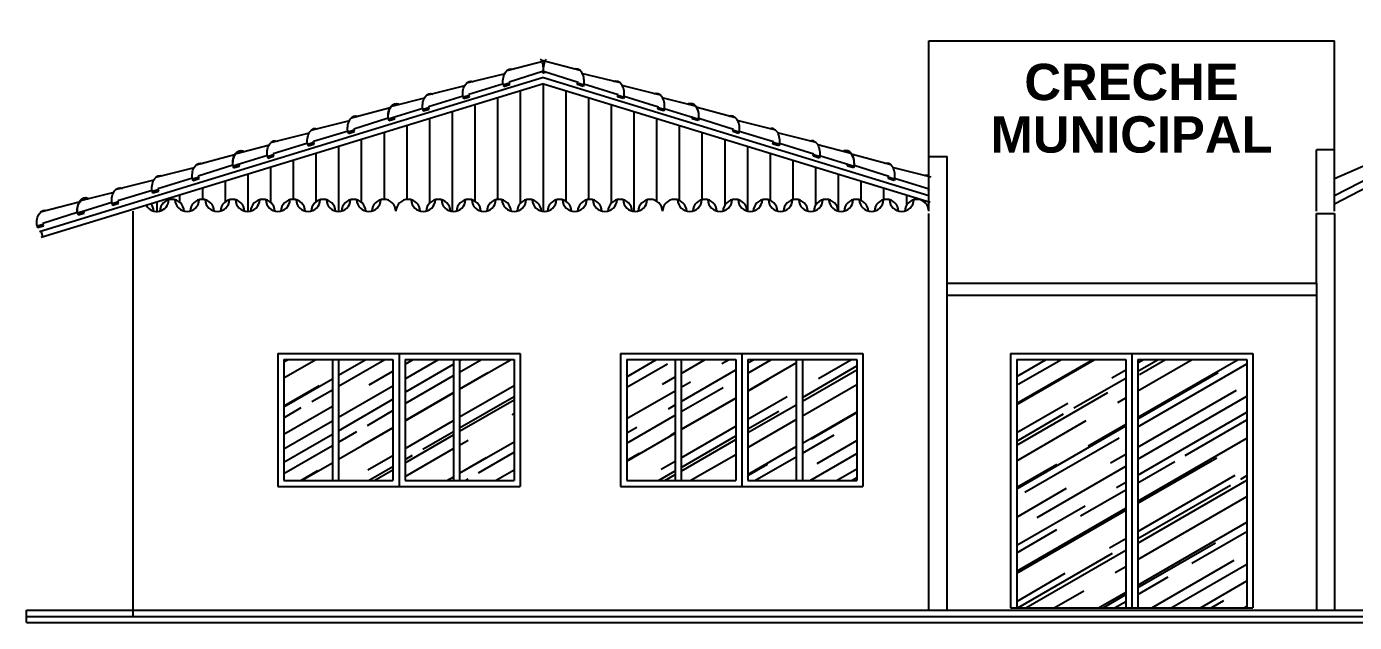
# Model space of a CAD drawing. Extents: x -194 to -47, y 46 to 98.
# Drawn here: x -170.58 to -159.62, y 47.21 to 52.12 of the extents above; entities that cross this region are included whole.
import ezdxf
from ezdxf.enums import TextEntityAlignment as Align

# ---------------------------------------------------------------- set-up
doc = ezdxf.new("R2010")
doc.units = 0
doc.header["$MEASUREMENT"] = 0
for name, color, linetype in [('ALVENARIA', 7, 'CONTINUOUS'), ('ALVENARIA2', 9, 'CONTINUOUS'), ('COBERTURA', 6, 'CONTINUOUS'), ('JAPOR', 142, 'CONTINUOUS'), ('TEXTO5', 5, 'CONTINUOUS')]:
    doc.layers.add(name, color=color, linetype=linetype)
doc.styles.add('SANSSERIFBOLD', font='sasb____.pfb')
pattern_1 = [(30, (-0.37608, -5.3556), (0.42157677, 0.5898076), [4.5, -0.6, 1.5, -0.3]), (30, (-0.10554, -5.0262), (-0.4593076, 0.1955441), [0.9, -0.099, 1.8, -0.225]), (30, (-0.37368, -5.05975), (1.25049963, 0.9540711), [2.4, -0.42, 1.2, -0.3])]

msp = doc.modelspace()

# ---------------------------------------------------------------- hatches: boundary and pattern name
at = {"layer": 'COBERTURA'}
h = msp.add_hatch(dxfattribs=at)
h.set_pattern_fill('LINE', color=256, scale=1.5, angle=90, style=0)
h.paths.add_polyline_path([(-166.329, 50.601, 0.127283), (-166.279, 50.601, -0.968607), (-166.079, 50.601, 0.127283), (-166.029, 50.601, -0.968607), (-165.829, 50.601, 0.127283), (-165.779, 50.601, -0.968607), (-165.579, 50.601, 0.127283), (-165.529, 50.601, -0.968607), (-165.329, 50.601, -0.968607), (-165.129, 50.601, 0.127283), (-165.079, 50.601, -0.968607), (-164.879, 50.601, 0.127283), (-164.829, 50.601, -0.968607), (-164.629, 50.601, 0.127283), (-164.579, 50.601, -0.968607), (-164.379, 50.601, 0.127283), (-164.329, 50.601, -0.968607), (-164.129, 50.601, 0.127283), (-164.079, 50.601, -0.968607), (-163.879, 50.601, 0.127283), (-163.829, 50.601, -0.968607), (-163.629, 50.601, 0.127283), (-163.579, 50.601, -0.968607), (-163.379, 50.601, 0.127283), (-163.329, 50.601, -0.968607), (-163.129, 50.601), (-163.129, 50.679), (-166.311, 51.653), (-169.551, 50.661, -0.165048), (-169.529, 50.601, 0.127283), (-169.479, 50.601, -0.968607), (-169.279, 50.601, 0.127283), (-169.229, 50.601, -0.968607), (-169.029, 50.601, 0.127283), (-168.979, 50.601, -0.968607), (-168.779, 50.601, 0.127283), (-168.729, 50.601, -0.968607), (-168.529, 50.601, 0.127283), (-168.479, 50.601, -0.968607), (-168.279, 50.601, 0.127283), (-168.229, 50.601, -0.968607), (-168.029, 50.601, 0.127283), (-167.979, 50.601, -0.968607), (-167.779, 50.601, 0.127283), (-167.729, 50.601, -0.968607), (-167.529, 50.601, -0.968607), (-167.329, 50.601, 0.127283), (-167.279, 50.601, -0.968607), (-167.079, 50.601, 0.127283), (-167.029, 50.601, -0.968607), (-166.829, 50.601, 0.127283), (-166.779, 50.601, -0.968607), (-166.579, 50.601, 0.127283), (-166.529, 50.601, -0.968607)])
at = {"layer": 'JAPOR'}
h = msp.add_hatch(dxfattribs=at)
h.set_pattern_fill('AR-RROOF', color=256, scale=0.3, angle=30, style=0)
h.set_pattern_definition(pattern_1)
h.paths.add_polyline_path([(-166.554, 49.377), (-167.004, 49.377), (-167.004, 48.377), (-166.554, 48.377)])
h.paths.add_polyline_path([(-167.054, 49.377), (-167.454, 49.377), (-167.454, 48.377), (-167.054, 48.377)])
h.paths.add_polyline_path([(-167.554, 49.377), (-168.004, 49.377), (-168.004, 48.377), (-167.554, 48.377)])
h.paths.add_polyline_path([(-168.054, 49.377), (-168.454, 49.377), (-168.454, 48.377), (-168.054, 48.377)])
h.paths.add_polyline_path([(-165.224, 49.377), (-165.624, 49.377), (-165.624, 48.377), (-165.224, 48.377)])
h.paths.add_polyline_path([(-165.174, 48.377), (-164.724, 48.377), (-164.724, 49.377), (-165.174, 49.377)])
h.paths.add_polyline_path([(-164.224, 49.377), (-164.624, 49.377), (-164.624, 48.377), (-164.224, 48.377)])
h.paths.add_polyline_path([(-164.174, 48.377), (-163.724, 48.377), (-163.724, 49.377), (-164.174, 49.377)])
h.paths.add_polyline_path([(-161.504, 49.377), (-162.404, 49.377), (-162.404, 47.327), (-161.504, 47.327)])
h = msp.add_hatch(dxfattribs=at)
h.set_pattern_fill('AR-RROOF', color=256, scale=0.3, angle=30, style=0)
h.set_pattern_definition(pattern_1)
h.paths.add_polyline_path([(-161.404, 47.327), (-160.504, 47.327), (-160.504, 49.377), (-161.404, 49.377)])
h.paths.add_polyline_path([(-158.929, 49.377), (-159.329, 49.377), (-159.329, 48.377), (-158.929, 48.377)])
h.paths.add_polyline_path([(-158.429, 49.377), (-158.879, 49.377), (-158.879, 48.377), (-158.429, 48.377)])
h.paths.add_polyline_path([(-158.329, 48.377), (-157.929, 48.377), (-157.929, 49.377), (-158.329, 49.377)])
h.paths.add_polyline_path([(-157.429, 49.377), (-157.879, 49.377), (-157.879, 48.377), (-157.429, 48.377)])
h.paths.add_polyline_path([(-156.314, 49.377), (-156.714, 49.377), (-156.714, 48.377), (-156.314, 48.377)])
h.paths.add_polyline_path([(-155.814, 49.377), (-156.264, 49.377), (-156.264, 48.377), (-155.814, 48.377)])
h.paths.add_polyline_path([(-155.714, 48.377), (-155.314, 48.377), (-155.314, 49.377), (-155.714, 49.377)])
h.paths.add_polyline_path([(-155.264, 48.377), (-154.814, 48.377), (-154.814, 49.377), (-155.264, 49.377)])
h.paths.add_polyline_path([(-154.294, 48.377), (-153.894, 48.377), (-153.894, 49.377), (-154.294, 49.377)])
h.paths.add_polyline_path([(-153.844, 49.377), (-153.844, 48.377), (-153.394, 48.377), (-153.394, 49.377)])
h.paths.add_polyline_path([(-153.294, 49.377), (-153.294, 48.377), (-152.894, 48.377), (-152.894, 49.377)])
h.paths.add_polyline_path([(-152.844, 49.377), (-152.844, 48.377), (-152.394, 48.377), (-152.394, 49.377)])

# ---------------------------------------------------------------- linework, layer by layer
at = {"layer": 'ALVENARIA'}
for p, q in [((-163.129, 52.006), (-159.779, 52.006)), ((-163.129, 50.601), (-163.129, 52.006)), ((-159.779, 50.601), (-159.779, 52.006)), ((-159.779, 51.106), (-159.929, 51.106)), ((-159.929, 50.601), (-159.929, 51.106)), ((-163.129, 51.053), (-162.979, 51.053)), ((-162.979, 50.548), (-162.979, 51.053)), ((-169.7, 47.256), (-169.7, 50.601)), ((-159.929, 50.58), (-159.779, 50.58))]:
    msp.add_line(p, q, dxfattribs=at)
at = {"layer": 'ALVENARIA2'}
for p, q in [((-163.129, 47.306), (-163.129, 50.58)), ((-162.979, 50.006), (-162.979, 50.601)), ((-162.979, 47.306), (-162.979, 50.58)), ((-159.929, 50.006), (-159.929, 50.58)), ((-159.779, 50.58), (-159.779, 47.306)), ((-162.979, 50.006), (-159.929, 50.006)), ((-159.929, 50.006), (-159.929, 47.306)), ((-162.979, 49.906), (-159.929, 49.906)), ((-170.579, 47.206), (-170.579, 47.306)), ((-170.579, 47.306), (-169.579, 47.306)), ((-170.579, 47.256), (-146.729, 47.256)), ((-169.579, 47.306), (-162.979, 47.306)), ((-166.079, 47.306), (-163.129, 47.306)), ((-162.979, 47.306), (-159.929, 47.306)), ((-159.929, 47.306), (-156.729, 47.306)), ((-170.579, 47.206), (-146.729, 47.206))]:
    msp.add_line(p, q, dxfattribs=at)
at = {"layer": 'COBERTURA'}
for p, q in [((-156.964, 52.124), (-159.779, 50.658)), ((-166.613, 51.761), (-166.295, 51.844)), ((-166.311, 51.757), (-166.595, 51.666)), ((-166.008, 51.761), (-166.326, 51.844)), ((-166.313, 51.756), (-166.319, 51.737)), ((-166.313, 51.756), (-166.319, 51.737)), ((-166.311, 51.756), (-166.317, 51.736)), ((-166.311, 51.756), (-166.317, 51.736)), ((-166.311, 51.757), (-166.026, 51.666)), ((-166.311, 51.756), (-166.305, 51.736)), ((-166.311, 51.756), (-166.305, 51.736)), ((-166.308, 51.756), (-166.303, 51.737)), ((-166.308, 51.756), (-166.303, 51.737)), ((-166.311, 51.705), (-170.473, 50.431)), ((-166.311, 51.653), (-170.458, 50.384)), ((-166.945, 51.659), (-166.626, 51.738)), ((-166.642, 51.651), (-166.928, 51.564)), ((-166.645, 51.65), (-166.639, 51.631)), ((-166.643, 51.651), (-166.636, 51.632)), ((-166.643, 51.651), (-166.636, 51.632)), ((-166.639, 51.631), (-166.591, 51.646)), ((-166.636, 51.632), (-166.589, 51.647)), ((-166.636, 51.632), (-166.589, 51.647)), ((-166.591, 51.646), (-166.597, 51.665)), ((-166.589, 51.647), (-166.595, 51.666)), ((-166.589, 51.647), (-166.595, 51.666)), ((-166.311, 51.705), (-163.129, 50.731)), ((-166.311, 51.653), (-163.118, 50.676)), ((-166.032, 51.647), (-166.026, 51.666)), ((-166.032, 51.647), (-166.026, 51.666)), ((-165.985, 51.632), (-166.032, 51.647)), ((-165.985, 51.632), (-166.032, 51.647)), ((-166.03, 51.646), (-166.024, 51.665)), ((-165.983, 51.631), (-166.03, 51.646)), ((-165.676, 51.659), (-165.996, 51.738)), ((-165.979, 51.651), (-165.985, 51.632)), ((-165.979, 51.651), (-165.985, 51.632)), ((-165.977, 51.65), (-165.983, 51.631)), ((-165.979, 51.651), (-165.694, 51.564)), ((-167.564, 51.467), (-167.291, 51.535)), ((-167.278, 51.557), (-166.959, 51.637)), ((-166.975, 51.55), (-167.26, 51.463)), ((-166.977, 51.549), (-166.972, 51.53)), ((-166.975, 51.549), (-166.97, 51.53)), ((-166.975, 51.549), (-166.97, 51.53)), ((-166.972, 51.53), (-166.924, 51.544)), ((-166.97, 51.53), (-166.922, 51.545)), ((-166.97, 51.53), (-166.922, 51.545)), ((-166.924, 51.544), (-166.93, 51.563)), ((-166.922, 51.545), (-166.928, 51.564)), ((-166.922, 51.545), (-166.928, 51.564)), ((-165.7, 51.545), (-165.694, 51.564)), ((-165.7, 51.545), (-165.694, 51.564)), ((-165.652, 51.53), (-165.7, 51.545)), ((-165.652, 51.53), (-165.7, 51.545)), ((-165.697, 51.544), (-165.692, 51.563)), ((-165.65, 51.53), (-165.697, 51.544)), ((-165.344, 51.557), (-165.663, 51.637)), ((-165.646, 51.549), (-165.652, 51.53)), ((-165.646, 51.549), (-165.652, 51.53)), ((-165.644, 51.549), (-165.65, 51.53)), ((-165.646, 51.55), (-165.361, 51.463)), ((-165.057, 51.467), (-165.33, 51.535)), ((-158.212, 51.542), (-159.779, 50.727)), ((-167.897, 51.372), (-167.578, 51.456)), ((-167.308, 51.448), (-167.593, 51.361)), ((-167.31, 51.447), (-167.304, 51.428)), ((-167.308, 51.448), (-167.302, 51.429)), ((-167.308, 51.448), (-167.302, 51.429)), ((-167.304, 51.428), (-167.257, 51.443)), ((-167.302, 51.429), (-167.255, 51.443)), ((-167.302, 51.429), (-167.255, 51.443)), ((-167.257, 51.443), (-167.262, 51.462)), ((-167.255, 51.443), (-167.26, 51.463)), ((-167.255, 51.443), (-167.26, 51.463)), ((-165.367, 51.443), (-165.361, 51.463)), ((-165.367, 51.443), (-165.361, 51.463)), ((-165.319, 51.429), (-165.367, 51.443)), ((-165.319, 51.429), (-165.367, 51.443)), ((-165.365, 51.443), (-165.359, 51.462)), ((-165.317, 51.428), (-165.365, 51.443)), ((-165.313, 51.448), (-165.319, 51.429)), ((-165.313, 51.448), (-165.319, 51.429)), ((-165.311, 51.447), (-165.317, 51.428)), ((-165.314, 51.448), (-165.028, 51.361)), ((-164.725, 51.372), (-165.043, 51.456)), ((-168.228, 51.27), (-167.909, 51.35)), ((-167.594, 51.368), (-167.878, 51.277)), ((-167.594, 51.367), (-167.588, 51.348)), ((-167.591, 51.367), (-167.586, 51.348)), ((-167.591, 51.367), (-167.586, 51.348)), ((-167.588, 51.348), (-167.54, 51.362)), ((-167.586, 51.348), (-167.538, 51.363)), ((-167.586, 51.348), (-167.538, 51.363)), ((-167.54, 51.362), (-167.546, 51.381)), ((-167.538, 51.363), (-167.544, 51.382)), ((-167.538, 51.363), (-167.544, 51.382)), ((-165.083, 51.363), (-165.078, 51.382)), ((-165.083, 51.363), (-165.078, 51.382)), ((-165.036, 51.348), (-165.083, 51.363)), ((-165.036, 51.348), (-165.083, 51.363)), ((-165.081, 51.362), (-165.076, 51.381)), ((-165.034, 51.348), (-165.081, 51.362)), ((-165.03, 51.367), (-165.036, 51.348)), ((-165.03, 51.367), (-165.036, 51.348)), ((-165.028, 51.367), (-165.034, 51.348)), ((-165.028, 51.368), (-164.743, 51.277)), ((-164.393, 51.27), (-164.713, 51.35)), ((-168.561, 51.168), (-168.242, 51.248)), ((-167.925, 51.262), (-168.211, 51.175)), ((-167.928, 51.261), (-167.922, 51.242)), ((-167.926, 51.262), (-167.92, 51.243)), ((-167.926, 51.262), (-167.92, 51.243)), ((-167.922, 51.242), (-167.874, 51.258)), ((-167.92, 51.243), (-167.872, 51.258)), ((-167.92, 51.243), (-167.872, 51.258)), ((-167.874, 51.258), (-167.88, 51.277)), ((-167.872, 51.258), (-167.878, 51.277)), ((-167.872, 51.258), (-167.878, 51.277)), ((-164.749, 51.258), (-164.743, 51.277)), ((-164.749, 51.258), (-164.743, 51.277)), ((-164.702, 51.243), (-164.749, 51.258)), ((-164.702, 51.243), (-164.749, 51.258)), ((-164.747, 51.258), (-164.741, 51.277)), ((-164.7, 51.242), (-164.747, 51.258)), ((-164.696, 51.262), (-164.702, 51.243)), ((-164.696, 51.262), (-164.702, 51.243)), ((-164.694, 51.261), (-164.7, 51.242)), ((-164.696, 51.262), (-164.411, 51.175)), ((-164.061, 51.168), (-164.38, 51.248)), ((-168.847, 51.078), (-168.574, 51.147)), ((-168.258, 51.161), (-168.543, 51.074)), ((-168.261, 51.16), (-168.255, 51.141)), ((-168.258, 51.161), (-168.253, 51.142)), ((-168.258, 51.161), (-168.253, 51.142)), ((-168.255, 51.141), (-168.207, 51.155)), ((-168.253, 51.142), (-168.205, 51.156)), ((-168.253, 51.142), (-168.205, 51.156)), ((-168.207, 51.155), (-168.213, 51.175)), ((-168.205, 51.156), (-168.211, 51.175)), ((-168.205, 51.156), (-168.211, 51.175)), ((-164.417, 51.156), (-164.411, 51.175)), ((-164.417, 51.156), (-164.411, 51.175)), ((-164.369, 51.142), (-164.417, 51.156)), ((-164.369, 51.142), (-164.417, 51.156)), ((-164.414, 51.155), (-164.409, 51.175)), ((-164.367, 51.141), (-164.414, 51.155)), ((-164.363, 51.161), (-164.369, 51.142)), ((-164.363, 51.161), (-164.369, 51.142)), ((-164.361, 51.16), (-164.367, 51.141)), ((-164.363, 51.161), (-164.078, 51.074)), ((-163.774, 51.078), (-164.047, 51.147)), ((-169.18, 50.983), (-168.862, 51.067)), ((-168.591, 51.059), (-168.876, 50.972)), ((-168.823, 50.973), (-168.829, 50.993)), ((-168.821, 50.974), (-168.827, 50.993)), ((-168.821, 50.974), (-168.827, 50.993)), ((-168.593, 51.059), (-168.587, 51.039)), ((-168.591, 51.059), (-168.585, 51.04)), ((-168.591, 51.059), (-168.585, 51.04)), ((-168.587, 51.039), (-168.54, 51.054)), ((-168.585, 51.04), (-168.538, 51.055)), ((-168.585, 51.04), (-168.538, 51.055)), ((-168.54, 51.054), (-168.546, 51.073)), ((-168.538, 51.055), (-168.543, 51.074)), ((-168.538, 51.055), (-168.543, 51.074)), ((-164.084, 51.055), (-164.078, 51.074)), ((-164.084, 51.055), (-164.078, 51.074)), ((-164.036, 51.04), (-164.084, 51.055)), ((-164.036, 51.04), (-164.084, 51.055)), ((-164.082, 51.054), (-164.076, 51.073)), ((-164.034, 51.039), (-164.082, 51.054)), ((-164.03, 51.059), (-164.036, 51.04)), ((-164.03, 51.059), (-164.036, 51.04)), ((-164.028, 51.059), (-164.034, 51.039)), ((-164.031, 51.059), (-163.745, 50.972)), ((-163.8, 50.974), (-163.795, 50.993)), ((-163.8, 50.974), (-163.795, 50.993)), ((-163.798, 50.973), (-163.793, 50.993)), ((-163.442, 50.983), (-163.76, 51.067)), ((-159.779, 50.869), (-159.438, 51.02)), ((-169.511, 50.881), (-169.192, 50.961)), ((-169.208, 50.874), (-169.494, 50.786)), ((-169.211, 50.873), (-169.205, 50.854)), ((-169.209, 50.873), (-169.203, 50.854)), ((-169.209, 50.873), (-169.203, 50.854)), ((-169.157, 50.869), (-169.163, 50.888)), ((-168.877, 50.979), (-169.161, 50.889)), ((-169.155, 50.87), (-169.161, 50.889)), ((-169.155, 50.87), (-169.161, 50.889)), ((-168.877, 50.978), (-168.871, 50.959)), ((-168.874, 50.979), (-168.869, 50.96)), ((-168.874, 50.979), (-168.869, 50.96)), ((-168.871, 50.959), (-168.823, 50.973)), ((-168.869, 50.96), (-168.821, 50.974)), ((-168.869, 50.96), (-168.821, 50.974)), ((-163.753, 50.96), (-163.8, 50.974)), ((-163.753, 50.96), (-163.8, 50.974)), ((-163.751, 50.959), (-163.798, 50.973)), ((-163.747, 50.979), (-163.753, 50.96)), ((-163.747, 50.979), (-163.753, 50.96)), ((-163.745, 50.978), (-163.751, 50.959)), ((-163.745, 50.979), (-163.46, 50.889)), ((-163.466, 50.87), (-163.46, 50.889)), ((-163.466, 50.87), (-163.46, 50.889)), ((-163.464, 50.869), (-163.458, 50.888)), ((-163.11, 50.881), (-163.429, 50.961)), ((-163.413, 50.873), (-163.419, 50.854)), ((-163.413, 50.873), (-163.419, 50.854)), ((-163.411, 50.873), (-163.417, 50.854)), ((-163.413, 50.874), (-163.128, 50.786)), ((-169.844, 50.78), (-169.525, 50.859)), ((-169.541, 50.772), (-169.826, 50.685)), ((-169.544, 50.771), (-169.538, 50.752)), ((-169.541, 50.772), (-169.536, 50.753)), ((-169.541, 50.772), (-169.536, 50.753)), ((-169.538, 50.752), (-169.49, 50.767)), ((-169.536, 50.753), (-169.488, 50.767)), ((-169.536, 50.753), (-169.488, 50.767)), ((-169.49, 50.767), (-169.496, 50.786)), ((-169.488, 50.767), (-169.494, 50.786)), ((-169.488, 50.767), (-169.494, 50.786)), ((-169.205, 50.854), (-169.157, 50.869)), ((-169.203, 50.854), (-169.155, 50.87)), ((-169.203, 50.854), (-169.155, 50.87)), ((-163.419, 50.854), (-163.466, 50.87)), ((-163.419, 50.854), (-163.466, 50.87)), ((-163.417, 50.854), (-163.464, 50.869)), ((-163.133, 50.767), (-163.128, 50.786)), ((-163.133, 50.767), (-163.128, 50.786)), ((-163.131, 50.767), (-163.126, 50.786)), ((-170.463, 50.594), (-170.145, 50.678)), ((-169.874, 50.671), (-170.159, 50.583)), ((-170.13, 50.69), (-169.857, 50.758)), ((-169.876, 50.67), (-169.871, 50.651)), ((-169.874, 50.67), (-169.868, 50.651)), ((-169.874, 50.67), (-169.868, 50.651)), ((-169.871, 50.651), (-169.823, 50.665)), ((-169.868, 50.651), (-169.821, 50.666)), ((-169.868, 50.651), (-169.821, 50.666)), ((-169.823, 50.665), (-169.829, 50.684)), ((-169.821, 50.666), (-169.826, 50.685)), ((-169.821, 50.666), (-169.826, 50.685)), ((-170.16, 50.591), (-170.444, 50.5)), ((-170.16, 50.589), (-170.154, 50.57)), ((-170.158, 50.59), (-170.152, 50.571)), ((-170.158, 50.59), (-170.152, 50.571)), ((-170.154, 50.57), (-170.106, 50.585)), ((-170.152, 50.571), (-170.104, 50.585)), ((-170.152, 50.571), (-170.104, 50.585)), ((-170.106, 50.585), (-170.112, 50.604)), ((-170.104, 50.585), (-170.11, 50.604)), ((-170.104, 50.585), (-170.11, 50.604)), ((-170.494, 50.484), (-170.488, 50.465)), ((-170.492, 50.485), (-170.486, 50.465)), ((-170.492, 50.485), (-170.486, 50.465)), ((-170.488, 50.465), (-170.44, 50.48)), ((-170.486, 50.465), (-170.438, 50.481)), ((-170.486, 50.465), (-170.438, 50.481)), ((-170.44, 50.48), (-170.446, 50.499)), ((-170.438, 50.481), (-170.444, 50.5)), ((-170.438, 50.481), (-170.444, 50.5)), ((-170.458, 50.426), (-170.444, 50.382))]:
    msp.add_line(p, q, dxfattribs=at)
for centre, start, end in [((-169.504, 50.698), 209.1935, 358.1728), ((-169.629, 50.598), 1.8272, 39.3154), ((-169.379, 50.598), 1.8272, 178.1728), ((-169.254, 50.698), 182.3382, 358.1728), ((-169.129, 50.598), 1.8272, 178.1728), ((-169.004, 50.698), 182.3382, 358.1728), ((-168.879, 50.598), 1.8272, 178.1728), ((-168.754, 50.698), 182.3382, 358.1728), ((-168.629, 50.598), 1.8272, 178.1728), ((-168.504, 50.698), 182.3382, 358.1728), ((-168.379, 50.598), 1.8272, 178.1728), ((-168.254, 50.698), 182.3382, 358.1728), ((-168.129, 50.598), 1.8272, 178.1728), ((-168.004, 50.698), 182.3382, 358.1728), ((-167.879, 50.598), 1.8272, 178.1728), ((-167.754, 50.698), 182.3382, 358.1728), ((-167.629, 50.598), 1.8272, 178.1728), ((-167.429, 50.598), 1.8272, 178.1728), ((-167.304, 50.698), 182.3382, 358.1728), ((-167.179, 50.598), 1.8272, 178.1728), ((-167.054, 50.698), 182.3382, 358.1728), ((-166.929, 50.598), 1.8272, 178.1728), ((-166.804, 50.698), 182.3382, 358.1728), ((-166.679, 50.598), 1.8272, 178.1728), ((-166.554, 50.698), 182.3382, 358.1728), ((-166.429, 50.598), 1.8272, 178.1728), ((-166.304, 50.698), 182.3382, 358.1728), ((-166.179, 50.598), 1.8272, 178.1728), ((-166.054, 50.698), 182.3382, 358.1728), ((-165.929, 50.598), 1.8272, 178.1728), ((-165.804, 50.698), 182.3382, 358.1728), ((-165.679, 50.598), 1.8272, 178.1728), ((-165.554, 50.698), 182.3382, 358.1728), ((-165.429, 50.598), 1.8272, 178.1728), ((-165.229, 50.598), 1.8272, 178.1728), ((-165.104, 50.698), 182.3382, 358.1728), ((-164.979, 50.598), 1.8272, 178.1728), ((-164.854, 50.698), 182.3382, 358.1728), ((-164.729, 50.598), 1.8272, 178.1728), ((-164.604, 50.698), 182.3382, 358.1728), ((-164.479, 50.598), 1.8272, 178.1728), ((-164.354, 50.698), 182.3382, 358.1728), ((-164.229, 50.598), 1.8272, 178.1728), ((-164.104, 50.698), 182.3382, 358.1728), ((-163.979, 50.598), 1.8272, 178.1728), ((-163.854, 50.698), 182.3382, 358.1728), ((-163.729, 50.598), 1.8272, 178.1728), ((-163.604, 50.698), 182.3382, 358.1728), ((-163.479, 50.598), 1.8272, 178.1728), ((-163.354, 50.698), 182.3382, 358.1728), ((-163.229, 50.598), 1.8272, 178.1728)]:
    msp.add_arc(centre, 0.1, start, end, dxfattribs=at)
at = {"layer": 'COBERTURA', "extrusion": (0, 0, -1)}
for centre, major_axis, end_param in [((-166.57, 51.656), (-0.014, 0.119), 0.331711), ((-166.236, 51.76), (-0.012, 0.119), -0.581014), ((-166.236, 51.76), (-0.012, 0.119), -0.581014), ((-166.903, 51.554), (-0.012, 0.119), 0.331711), ((-167.235, 51.452), (-0.012, 0.119), 0.331711), ((-167.519, 51.371), (-0.012, 0.119), 0.331711), ((-167.518, 51.366), (-0.012, 0.119), 0.331711), ((-167.853, 51.267), (-0.014, 0.119), 0.331711), ((-168.186, 51.165), (-0.012, 0.119), 0.331711), ((-168.802, 50.983), (-0.012, 0.119), 0.331711), ((-168.801, 50.977), (-0.012, 0.119), 0.331711), ((-168.518, 51.063), (-0.012, 0.119), 0.331711), ((-169.136, 50.878), (-0.014, 0.119), 0.331711), ((-169.469, 50.776), (-0.012, 0.119), 0.331711), ((-169.801, 50.674), (-0.012, 0.119), 0.331711), ((-170.085, 50.594), (-0.012, 0.119), 0.331711), ((-170.084, 50.588), (-0.012, 0.119), 0.331711), ((-170.419, 50.49), (-0.014, 0.119), 0.331711)]:
    msp.add_ellipse(centre, major_axis=major_axis, ratio=0.625, start_param=-1.547444, end_param=end_param, dxfattribs=at)
at = {"layer": 'COBERTURA'}
for centre, major_axis, start_param, end_param in [((-166.386, 51.76), (0.012, 0.119), -1.547444, -0.581014), ((-166.386, 51.76), (0.012, 0.119), -1.547444, -0.581014), ((-166.051, 51.656), (0.014, 0.119), -1.547444, 0.331711), ((-165.719, 51.554), (0.012, 0.119), -1.547444, 0.331711), ((-165.386, 51.452), (0.012, 0.119), -1.547444, 0.331711), ((-165.103, 51.371), (0.012, 0.119), -1.547444, 0.331711), ((-165.103, 51.366), (0.012, 0.119), -1.547444, 0.331711), ((-164.768, 51.267), (0.014, 0.119), -1.547444, 0.331711), ((-164.436, 51.165), (0.012, 0.119), -1.547444, 0.331711), ((-164.103, 51.063), (0.012, 0.119), -1.547444, 0.331711), ((-163.82, 50.983), (0.012, 0.119), -1.547444, 0.331711), ((-163.82, 50.977), (0.012, 0.119), -1.547444, 0.331711), ((-163.485, 50.878), (0.014, 0.119), -1.547444, 0.331711), ((-163.153, 50.776), (0.012, 0.119), -0.158139, 0.331711)]:
    msp.add_ellipse(centre, major_axis=major_axis, ratio=0.625, start_param=start_param, end_param=end_param, dxfattribs=at)
for points in [[(-166.597, 51.665), (-166.591, 51.646), (-166.645, 51.65), (-166.639, 51.631)], [(-166.595, 51.666), (-166.589, 51.647), (-166.643, 51.651), (-166.636, 51.632)], [(-166.595, 51.666), (-166.589, 51.647), (-166.643, 51.651), (-166.636, 51.632)], [(-166.026, 51.666), (-166.032, 51.647), (-165.979, 51.651), (-165.985, 51.632)], [(-166.026, 51.666), (-166.032, 51.647), (-165.979, 51.651), (-165.985, 51.632)], [(-166.024, 51.665), (-166.03, 51.646), (-165.977, 51.65), (-165.983, 51.631)], [(-166.93, 51.563), (-166.924, 51.544), (-166.977, 51.549), (-166.972, 51.53)], [(-166.928, 51.564), (-166.922, 51.545), (-166.975, 51.549), (-166.97, 51.53)], [(-166.928, 51.564), (-166.922, 51.545), (-166.975, 51.549), (-166.97, 51.53)], [(-165.694, 51.564), (-165.7, 51.545), (-165.646, 51.549), (-165.652, 51.53)], [(-165.694, 51.564), (-165.7, 51.545), (-165.646, 51.549), (-165.652, 51.53)], [(-165.692, 51.563), (-165.697, 51.544), (-165.644, 51.549), (-165.65, 51.53)], [(-167.262, 51.462), (-167.257, 51.443), (-167.31, 51.447), (-167.304, 51.428)], [(-167.26, 51.462), (-167.255, 51.443), (-167.308, 51.448), (-167.302, 51.429)], [(-167.26, 51.462), (-167.255, 51.443), (-167.308, 51.448), (-167.302, 51.429)], [(-165.361, 51.462), (-165.367, 51.443), (-165.313, 51.448), (-165.319, 51.429)], [(-165.361, 51.462), (-165.367, 51.443), (-165.313, 51.448), (-165.319, 51.429)], [(-165.359, 51.462), (-165.365, 51.443), (-165.311, 51.447), (-165.317, 51.428)], [(-167.546, 51.381), (-167.54, 51.362), (-167.594, 51.367), (-167.588, 51.348)], [(-167.544, 51.382), (-167.538, 51.363), (-167.591, 51.367), (-167.586, 51.348)], [(-167.544, 51.382), (-167.538, 51.363), (-167.591, 51.367), (-167.586, 51.348)], [(-165.078, 51.382), (-165.083, 51.363), (-165.03, 51.367), (-165.036, 51.348)], [(-165.078, 51.382), (-165.083, 51.363), (-165.03, 51.367), (-165.036, 51.348)], [(-165.076, 51.381), (-165.081, 51.362), (-165.028, 51.367), (-165.034, 51.348)], [(-167.88, 51.277), (-167.874, 51.258), (-167.928, 51.261), (-167.922, 51.242)], [(-167.878, 51.277), (-167.872, 51.258), (-167.926, 51.262), (-167.92, 51.243)], [(-167.878, 51.277), (-167.872, 51.258), (-167.926, 51.262), (-167.92, 51.243)], [(-164.743, 51.277), (-164.749, 51.258), (-164.696, 51.262), (-164.702, 51.243)], [(-164.743, 51.277), (-164.749, 51.258), (-164.696, 51.262), (-164.702, 51.243)], [(-164.741, 51.277), (-164.747, 51.258), (-164.694, 51.261), (-164.7, 51.242)], [(-168.213, 51.175), (-168.207, 51.155), (-168.26, 51.16), (-168.255, 51.141)], [(-168.211, 51.175), (-168.205, 51.156), (-168.258, 51.161), (-168.253, 51.142)], [(-168.211, 51.175), (-168.205, 51.156), (-168.258, 51.161), (-168.253, 51.142)], [(-164.411, 51.175), (-164.417, 51.156), (-164.363, 51.161), (-164.369, 51.142)], [(-164.411, 51.175), (-164.417, 51.156), (-164.363, 51.161), (-164.369, 51.142)], [(-164.409, 51.175), (-164.414, 51.155), (-164.361, 51.16), (-164.367, 51.141)], [(-168.829, 50.993), (-168.823, 50.973), (-168.877, 50.978), (-168.871, 50.959)], [(-168.827, 50.993), (-168.821, 50.974), (-168.874, 50.979), (-168.869, 50.96)], [(-168.827, 50.993), (-168.821, 50.974), (-168.874, 50.979), (-168.869, 50.96)], [(-168.545, 51.073), (-168.54, 51.054), (-168.593, 51.058), (-168.587, 51.039)], [(-168.543, 51.074), (-168.538, 51.055), (-168.591, 51.059), (-168.585, 51.04)], [(-168.543, 51.074), (-168.538, 51.055), (-168.591, 51.059), (-168.585, 51.04)], [(-164.078, 51.074), (-164.084, 51.055), (-164.03, 51.059), (-164.036, 51.04)], [(-164.078, 51.074), (-164.084, 51.055), (-164.03, 51.059), (-164.036, 51.04)], [(-164.076, 51.073), (-164.082, 51.054), (-164.028, 51.058), (-164.034, 51.039)], [(-163.795, 50.993), (-163.8, 50.974), (-163.747, 50.979), (-163.753, 50.96)], [(-163.795, 50.993), (-163.8, 50.974), (-163.747, 50.979), (-163.753, 50.96)], [(-163.793, 50.993), (-163.798, 50.973), (-163.745, 50.978), (-163.751, 50.959)], [(-169.163, 50.888), (-169.157, 50.869), (-169.211, 50.873), (-169.205, 50.854)], [(-169.161, 50.888), (-169.155, 50.87), (-169.209, 50.873), (-169.203, 50.854)], [(-169.161, 50.888), (-169.155, 50.87), (-169.209, 50.873), (-169.203, 50.854)], [(-163.46, 50.888), (-163.466, 50.87), (-163.413, 50.873), (-163.419, 50.854)], [(-163.46, 50.888), (-163.466, 50.87), (-163.413, 50.873), (-163.419, 50.854)], [(-163.458, 50.888), (-163.464, 50.869), (-163.411, 50.873), (-163.417, 50.854)], [(-169.496, 50.786), (-169.49, 50.767), (-169.544, 50.771), (-169.538, 50.752)], [(-169.494, 50.786), (-169.488, 50.767), (-169.541, 50.772), (-169.536, 50.753)], [(-169.494, 50.786), (-169.488, 50.767), (-169.541, 50.772), (-169.536, 50.753)], [(-169.829, 50.684), (-169.823, 50.665), (-169.876, 50.67), (-169.871, 50.651)], [(-169.826, 50.685), (-169.821, 50.666), (-169.874, 50.67), (-169.868, 50.651)], [(-169.826, 50.685), (-169.821, 50.666), (-169.874, 50.67), (-169.868, 50.651)], [(-170.112, 50.604), (-170.106, 50.585), (-170.16, 50.589), (-170.154, 50.57)], [(-170.11, 50.604), (-170.104, 50.585), (-170.157, 50.59), (-170.152, 50.571)], [(-170.11, 50.604), (-170.104, 50.585), (-170.157, 50.59), (-170.152, 50.571)], [(-170.446, 50.499), (-170.44, 50.48), (-170.494, 50.484), (-170.488, 50.465)], [(-170.444, 50.5), (-170.438, 50.481), (-170.492, 50.484), (-170.486, 50.465)], [(-170.444, 50.5), (-170.438, 50.481), (-170.492, 50.484), (-170.486, 50.465)]]:
    msp.add_solid(points, dxfattribs=at)
at = {"layer": 'JAPOR'}
for p, q in [((-168.504, 49.427), (-166.504, 49.427)), ((-168.504, 49.427), (-168.504, 48.327)), ((-168.454, 49.377), (-168.454, 48.377)), ((-168.454, 49.377), (-167.554, 49.377)), ((-168.054, 49.377), (-168.054, 48.377)), ((-168.004, 49.377), (-168.004, 48.377)), ((-167.554, 49.377), (-167.554, 48.377)), ((-167.504, 49.427), (-167.504, 48.327)), ((-167.454, 49.377), (-167.454, 48.377)), ((-167.454, 49.377), (-166.554, 49.377)), ((-167.054, 49.377), (-167.054, 48.377)), ((-167.004, 49.377), (-167.004, 48.377)), ((-166.554, 49.377), (-166.554, 48.377)), ((-166.504, 49.427), (-166.504, 48.327)), ((-165.674, 49.427), (-163.674, 49.427)), ((-165.674, 49.427), (-165.674, 48.327)), ((-165.624, 49.377), (-164.724, 49.377)), ((-165.624, 49.377), (-165.624, 48.377)), ((-165.224, 49.377), (-165.224, 48.377)), ((-165.174, 49.377), (-165.174, 48.377)), ((-164.724, 49.377), (-164.724, 48.377)), ((-164.674, 49.427), (-164.674, 48.327)), ((-164.624, 49.377), (-163.724, 49.377)), ((-164.624, 49.377), (-164.624, 48.377)), ((-164.224, 49.377), (-164.224, 48.377)), ((-164.174, 49.377), (-164.174, 48.377)), ((-163.724, 49.377), (-163.724, 48.377)), ((-163.674, 49.427), (-163.674, 48.327)), ((-162.454, 49.427), (-162.454, 47.327)), ((-162.454, 49.427), (-160.454, 49.427)), ((-162.404, 49.377), (-162.404, 47.327)), ((-162.404, 49.377), (-161.504, 49.377)), ((-161.504, 49.377), (-161.504, 47.327)), ((-161.454, 49.427), (-161.454, 47.327)), ((-161.404, 49.377), (-161.404, 47.327)), ((-161.404, 49.377), (-160.504, 49.377)), ((-160.504, 49.377), (-160.504, 47.327)), ((-160.454, 49.427), (-160.454, 47.327)), ((-168.454, 48.377), (-167.554, 48.377)), ((-167.454, 48.377), (-166.554, 48.377)), ((-165.624, 48.377), (-164.724, 48.377)), ((-164.624, 48.377), (-163.724, 48.377)), ((-168.504, 48.327), (-166.504, 48.327)), ((-165.674, 48.327), (-163.674, 48.327)), ((-162.454, 47.327), (-160.454, 47.327))]:
    msp.add_line(p, q, dxfattribs=at)

# ---------------------------------------------------------------- texts
at = {"layer": 'TEXTO5', "style": 'SANSSERIFBOLD'}
for s, p in [('CRECHE', (-161.456, 51.517)), ('MUNICIPAL', (-161.456, 51.084))]:
    msp.add_text(s, height=0.3, dxfattribs=at).set_placement(p, align=Align.CENTER)

doc.saveas('drawing.dxf')
